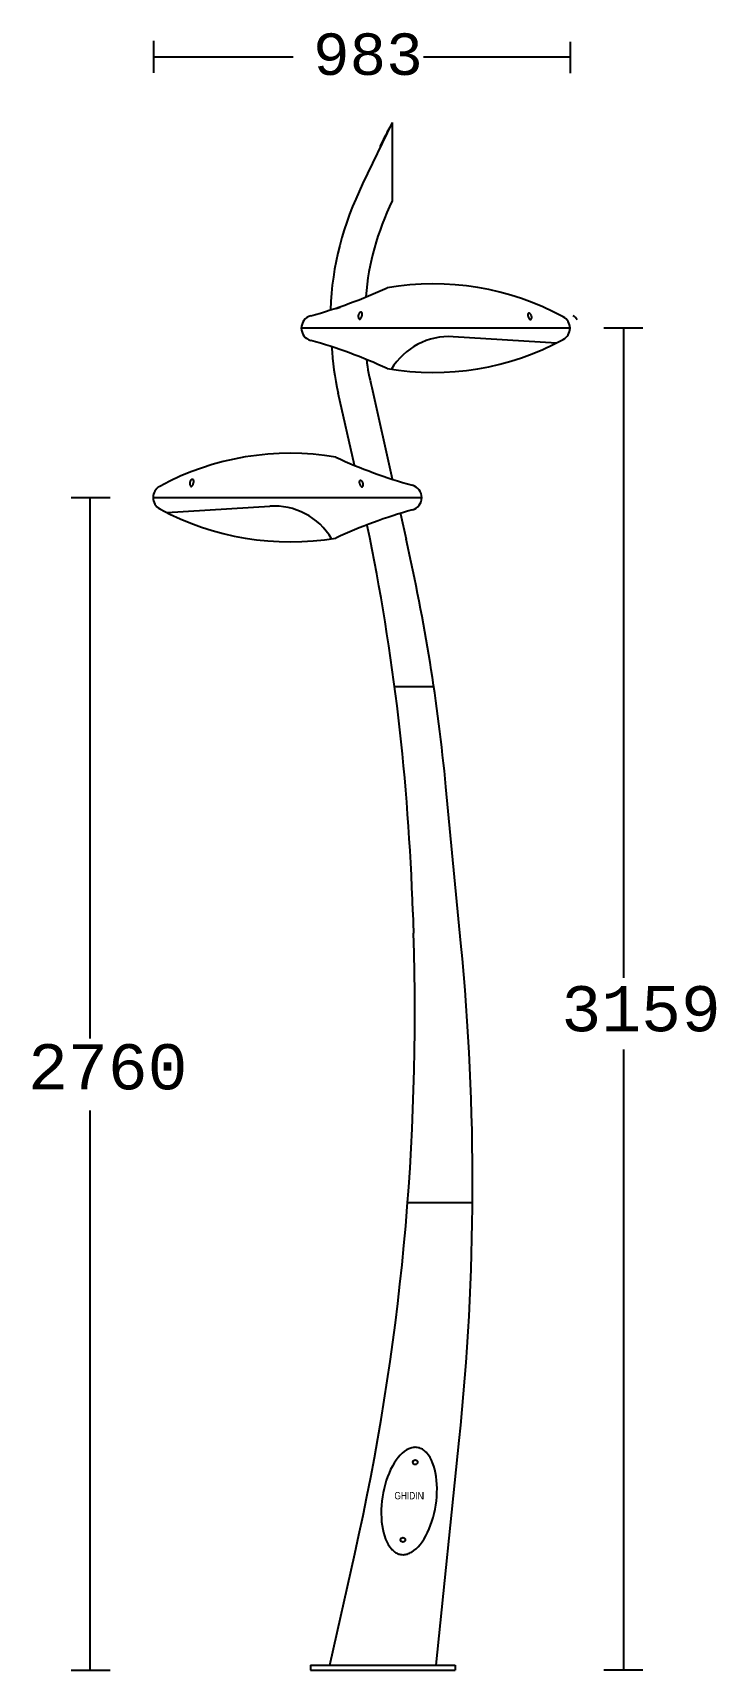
# Model space of a CAD drawing. Extents: x 1 to 147, y 0 to 351.
import ezdxf

# ---------------------------------------------------------------- set-up
doc = ezdxf.new("R2010")
doc.units = 0
doc.layers.add('LIVELLO_1', color=160, linetype='Continuous')
doc.styles.add('STD', font='txt')

# ---------------------------------------------------------------- blocks, each defined once
blk = doc.blocks.new('AI9-BLK1')
at = {"layer": 'LIVELLO_1', "color": 7}
for p, q in [((-43.94, 173.45), (-43.94, 166.56)), ((45.18, 173.25), (45.18, 166.49)), ((-43.94, 170.01), (-14.09, 170.01)), ((13.85, 170.01), (45.18, 170.01)), ((7.15, 155.96), (0.8, 142.82)), ((7.15, 155.96), (7.15, 139.21)), ((-3.99, 116.33), (-4.84, 116.07)), ((45.17, 111.92), (-12.32, 111.92)), ((42.25, 108.74), (20.2, 110.09)), ((60.73, 111.92), (52.41, 111.92)), ((56.68, -27.15), (56.68, 111.92)), ((2.75, 99.24), (7.09, 79.65)), ((-0.97, 82.58), (-4.43, 97.98)), ((-61.57, 75.65), (-53.25, 75.65)), ((-57.52, -40.18), (-57.52, 75.65)), ((-44.05, 75.65), (13.44, 75.65)), ((-41.13, 72.47), (-19.09, 73.82)), ((8.87, 72.14), (10.09, 66.78)), ((7.56, 35.18), (16.04, 35.18)), ((21.84, -19.76), (18.62, 13.7)), ((11.54, -13.13), (11.69, -17.6)), ((56.68, -175.4), (56.68, -42.51)), ((-57.52, -175.4), (-57.52, -55.54)), ((10.34, -75.23), (24.29, -75.23)), ((16.5, -174.3), (21.46, -126.24)), ((-6.25, -174.3), (-0.89, -150.5)), ((-10.33, -174.3), (-10.33, -175.4)), ((-10.33, -174.3), (20.6, -174.3)), ((20.6, -174.3), (20.6, -175.4)), ((-61.57, -175.4), (-53.25, -175.4)), ((-10.33, -175.4), (20.6, -175.4)), ((60.73, -175.4), (52.41, -175.4))]:
    blk.add_line(p, q, dxfattribs=at)
blk.add_lwpolyline([(8.99, -150.62), (9.21, -150.65), (9.44, -150.66), (9.67, -150.65), (9.9, -150.62), (10.14, -150.57), (10.37, -150.51), (10.6, -150.43), (10.84, -150.33), (11.07, -150.22), (11.31, -150.09), (11.77, -149.77), (12.23, -149.39), (12.68, -148.95), (13.12, -148.45), (13.54, -147.88), (13.94, -147.27), (14.33, -146.61), (14.69, -145.9), (15.03, -145.15), (15.35, -144.36), (15.63, -143.54), (15.88, -142.69), (16.11, -141.82), (16.3, -140.94), (16.45, -140.04), (16.57, -139.14), (16.65, -138.24), (16.7, -137.34), (16.71, -136.46), (16.69, -135.59), (16.62, -134.74), (16.53, -133.92), (16.39, -133.14), (16.22, -132.39), (16.02, -131.68), (15.78, -131.02), (15.52, -130.41), (15.22, -129.85), (14.9, -129.35), (14.55, -128.91), (14.37, -128.72), (14.18, -128.54), (13.98, -128.38), (13.78, -128.23), (13.58, -128.1), (13.37, -127.98), (13.16, -127.89), (12.94, -127.81), (12.72, -127.75), (12.5, -127.71), (12.27, -127.68), (12.04, -127.67), (11.82, -127.68), (11.58, -127.71), (11.35, -127.76), (11.12, -127.82), (10.88, -127.9), (10.65, -128), (10.41, -128.11), (10.18, -128.24), (9.72, -128.56), (9.26, -128.94), (8.81, -129.38), (8.37, -129.88), (7.95, -130.45), (7.54, -131.06), (7.16, -131.72), (6.79, -132.43), (6.46, -133.18), (6.14, -133.97), (5.86, -134.79), (5.6, -135.64), (5.38, -136.51), (5.19, -137.4), (5.04, -138.29), (4.92, -139.19), (4.83, -140.09), (4.79, -140.99), (4.77, -141.88), (4.8, -142.74), (4.86, -143.59), (4.96, -144.41), (5.09, -145.19), (5.26, -145.94), (5.47, -146.65), (5.7, -147.31), (5.97, -147.92), (6.27, -148.48), (6.59, -148.98), (6.94, -149.42), (7.12, -149.61), (7.31, -149.79), (7.51, -149.96), (7.71, -150.1), (7.91, -150.23), (8.12, -150.35), (8.33, -150.44), (8.55, -150.52), (8.77, -150.58)], close=True, dxfattribs=at)
for centre, radius in [((12.06, -130.86), 0.5), ((9.43, -147.48), 0.499)]:
    blk.add_circle(centre, radius, dxfattribs=at)
at = {"layer": 'LIVELLO_1', "color": 1}
blk.add_open_spline([(7.15, 155.96), (5.33, 152.52), (6.23, 154.26), (4.48, 150.8)], degree=3, dxfattribs=at)
at = {"layer": 'LIVELLO_1', "color": 7}
for points in [[(0.8, 142.82), (-3.37, 134.18), (-5.76, 125.32), (-6.1, 115.86)], [(7.15, 139.21), (3.91, 132.37), (2.06, 126.04), (1.49, 118.6)], [(43.74, 114.32), (32.24, 120.57), (18.98, 122.77), (6.07, 120.58)], [(-10.32, 114.55), (-4.64, 116.14), (0.71, 118.11), (6.07, 120.58)], [(46.68, 113.69), (46.48, 114.06), (46.19, 114.36), (45.85, 114.6)], [(6.07, 103.27), (0.71, 105.74), (-4.64, 107.7), (-10.32, 109.3)], [(20.2, 110.09), (14.83, 110.42), (9.73, 107.74), (6.95, 103.12)], [(-5.83, 108.08), (-5.6, 104.58), (-5.19, 101.43), (-4.43, 97.98)], [(1.6, 105.31), (1.85, 103.04), (2.24, 101.49), (2.75, 99.24)], [(-4.96, 84.31), (-17.86, 86.5), (-31.12, 84.3), (-42.62, 78.05)], [(-4.96, 84.31), (0.4, 81.84), (5.76, 79.87), (11.44, 78.28)], [(-5.84, 66.85), (-8.61, 71.47), (-13.71, 74.15), (-19.09, 73.82)], [(-42.62, 73.25), (-31.12, 67), (-17.86, 64.8), (-4.96, 66.99)], [(11.44, 73.02), (5.76, 71.43), (0.4, 69.46), (-4.96, 66.99)], [(11.54, -13.12), (10.62, 15.16), (7.51, 42.04), (1.79, 69.66)], [(18.62, 13.7), (16.86, 32.03), (14.16, 48.82), (10.09, 66.78)], [(-0.89, -150.5), (8.96, -106.71), (13.14, -62.46), (11.68, -17.6)], [(21.46, -126.24), (25.15, -90.54), (25.27, -55.49), (21.84, -19.76)]]:
    blk.add_open_spline(points, degree=3, dxfattribs=at)
for points, knots in [([(-10.32, 114.55), (-11.5, 114.22), (-12.32, 113.15), (-12.32, 111.92), (-12.32, 110.7), (-11.5, 109.62), (-10.32, 109.3)], [0, 0, 0, 0, 1, 1, 1, 2, 2, 2, 2]), ([(0.73, 114.9), (0.73, 114.81), (0.71, 114.72), (0.69, 114.63), (0.67, 114.55), (0.64, 114.46), (0.61, 114.38), (0.58, 114.29), (0.54, 114.21), (0.5, 114.13), (0.47, 114.09), (0.45, 114.06), (0.42, 114.02), (0.4, 113.99), (0.37, 113.95), (0.33, 113.92), (0.3, 113.89), (0.26, 113.86), (0.22, 113.85), (0.2, 113.85), (0.17, 113.85), (0.15, 113.85), (0.13, 113.85), (0.11, 113.86), (0.09, 113.87), (0.05, 113.9), (0.02, 113.93), (-0.01, 113.97), (-0.03, 114.01), (-0.05, 114.05), (-0.07, 114.09), (-0.1, 114.17), (-0.12, 114.26), (-0.13, 114.35), (-0.14, 114.44), (-0.15, 114.53), (-0.14, 114.62), (-0.13, 114.71), (-0.11, 114.8), (-0.08, 114.88), (-0.05, 114.97), (-0.01, 115.04), (0.05, 115.12), (0.1, 115.19), (0.16, 115.25), (0.25, 115.3), (0.32, 115.34), (0.42, 115.37), (0.5, 115.35), (0.55, 115.33), (0.59, 115.31), (0.62, 115.28), (0.65, 115.25), (0.67, 115.21), (0.69, 115.17), (0.71, 115.12), (0.72, 115.08), (0.72, 115.03), (0.73, 114.99), (0.73, 114.94), (0.73, 114.9)], [0, 0, 0, 0, 1, 1, 1, 2, 2, 2, 3, 3, 3, 4, 4, 4, 5, 5, 5, 6, 6, 6, 7, 7, 7, 8, 8, 8, 9, 9, 9, 10, 10, 10, 11, 11, 11, 12, 12, 12, 13, 13, 13, 14, 14, 14, 15, 15, 15, 16, 16, 16, 17, 17, 17, 18, 18, 18, 19, 19, 19, 20, 20, 20, 20]), ([(6.07, 103.27), (18.98, 101.07), (32.24, 103.27), (43.74, 109.52), (44.62, 110), (45.17, 110.92), (45.17, 111.92), (45.17, 112.92), (44.62, 113.84), (43.74, 114.32)], [0, 0, 0, 0, 1, 1, 1, 2, 2, 2, 3, 3, 3, 3]), ([(36.98, 114.22), (36.98, 114.14), (36.96, 114.06), (36.94, 113.98), (36.92, 113.94), (36.91, 113.9), (36.89, 113.86), (36.87, 113.82), (36.84, 113.79), (36.8, 113.77), (36.77, 113.75), (36.73, 113.74), (36.68, 113.74), (36.64, 113.75), (36.6, 113.77), (36.57, 113.8), (36.54, 113.82), (36.51, 113.85), (36.48, 113.88), (36.45, 113.91), (36.43, 113.95), (36.41, 113.98), (36.36, 114.05), (36.32, 114.13), (36.28, 114.2), (36.24, 114.28), (36.21, 114.35), (36.19, 114.43), (36.16, 114.51), (36.14, 114.59), (36.13, 114.68), (36.12, 114.72), (36.12, 114.76), (36.12, 114.8), (36.12, 114.84), (36.13, 114.89), (36.14, 114.92), (36.15, 114.97), (36.17, 115.01), (36.19, 115.04), (36.22, 115.07), (36.26, 115.09), (36.3, 115.11), (36.38, 115.13), (36.47, 115.11), (36.54, 115.07), (36.62, 115.03), (36.68, 114.98), (36.74, 114.92), (36.79, 114.85), (36.84, 114.79), (36.88, 114.71), (36.91, 114.64), (36.94, 114.56), (36.96, 114.47), (36.98, 114.39), (36.98, 114.31), (36.98, 114.22)], [0, 0, 0, 0, 1, 1, 1, 2, 2, 2, 3, 3, 3, 4, 4, 4, 5, 5, 5, 6, 6, 6, 7, 7, 7, 8, 8, 8, 9, 9, 9, 10, 10, 10, 11, 11, 11, 12, 12, 12, 13, 13, 13, 14, 14, 14, 15, 15, 15, 16, 16, 16, 17, 17, 17, 18, 18, 18, 19, 19, 19, 19]), ([(-42.62, 78.05), (-43.5, 77.57), (-44.05, 76.65), (-44.05, 75.65), (-44.05, 74.65), (-43.5, 73.73), (-42.62, 73.25)], [0, 0, 0, 0, 1, 1, 1, 2, 2, 2, 2]), ([(-35.32, 79.09), (-35.33, 79), (-35.34, 78.92), (-35.36, 78.83), (-35.38, 78.74), (-35.41, 78.66), (-35.44, 78.57), (-35.47, 78.49), (-35.51, 78.4), (-35.56, 78.33), (-35.58, 78.29), (-35.6, 78.25), (-35.63, 78.21), (-35.66, 78.18), (-35.69, 78.14), (-35.72, 78.11), (-35.75, 78.08), (-35.79, 78.05), (-35.83, 78.04), (-35.86, 78.04), (-35.88, 78.04), (-35.9, 78.04), (-35.92, 78.04), (-35.94, 78.05), (-35.96, 78.06), (-36, 78.09), (-36.03, 78.12), (-36.06, 78.16), (-36.08, 78.2), (-36.1, 78.24), (-36.12, 78.28), (-36.15, 78.36), (-36.17, 78.45), (-36.18, 78.54), (-36.19, 78.63), (-36.2, 78.72), (-36.19, 78.81), (-36.18, 78.9), (-36.16, 78.99), (-36.13, 79.07), (-36.1, 79.16), (-36.06, 79.24), (-36.01, 79.31), (-35.95, 79.38), (-35.89, 79.44), (-35.81, 79.49), (-35.73, 79.53), (-35.63, 79.56), (-35.55, 79.54), (-35.5, 79.53), (-35.46, 79.5), (-35.43, 79.47), (-35.4, 79.44), (-35.38, 79.4), (-35.36, 79.36), (-35.34, 79.32), (-35.33, 79.27), (-35.33, 79.23), (-35.32, 79.18), (-35.32, 79.14), (-35.32, 79.09)], [0, 0, 0, 0, 1, 1, 1, 2, 2, 2, 3, 3, 3, 4, 4, 4, 5, 5, 5, 6, 6, 6, 7, 7, 7, 8, 8, 8, 9, 9, 9, 10, 10, 10, 11, 11, 11, 12, 12, 12, 13, 13, 13, 14, 14, 14, 15, 15, 15, 16, 16, 16, 17, 17, 17, 18, 18, 18, 19, 19, 19, 20, 20, 20, 20]), ([(0.93, 78.42), (0.92, 78.33), (0.91, 78.25), (0.88, 78.17), (0.87, 78.13), (0.86, 78.09), (0.84, 78.05), (0.81, 78.02), (0.79, 77.98), (0.75, 77.96), (0.72, 77.94), (0.67, 77.93), (0.63, 77.93), (0.59, 77.94), (0.55, 77.96), (0.52, 77.99), (0.49, 78.02), (0.46, 78.04), (0.43, 78.08), (0.4, 78.11), (0.38, 78.14), (0.35, 78.18), (0.31, 78.24), (0.27, 78.32), (0.23, 78.39), (0.19, 78.47), (0.16, 78.55), (0.13, 78.62), (0.11, 78.7), (0.09, 78.79), (0.08, 78.87), (0.07, 78.91), (0.07, 78.95), (0.07, 78.99), (0.07, 79.04), (0.08, 79.08), (0.09, 79.12), (0.1, 79.16), (0.12, 79.2), (0.14, 79.23), (0.17, 79.26), (0.21, 79.28), (0.25, 79.3), (0.32, 79.32), (0.41, 79.3), (0.49, 79.26), (0.57, 79.23), (0.63, 79.17), (0.69, 79.11), (0.74, 79.05), (0.79, 78.98), (0.83, 78.9), (0.86, 78.83), (0.89, 78.75), (0.9, 78.67), (0.92, 78.58), (0.93, 78.5), (0.93, 78.42)], [0, 0, 0, 0, 1, 1, 1, 2, 2, 2, 3, 3, 3, 4, 4, 4, 5, 5, 5, 6, 6, 6, 7, 7, 7, 8, 8, 8, 9, 9, 9, 10, 10, 10, 11, 11, 11, 12, 12, 12, 13, 13, 13, 14, 14, 14, 15, 15, 15, 16, 16, 16, 17, 17, 17, 18, 18, 18, 19, 19, 19, 19]), ([(11.44, 73.02), (12.62, 73.35), (13.44, 74.42), (13.44, 75.65), (13.44, 76.88), (12.62, 77.95), (11.44, 78.28)], [0, 0, 0, 0, 1, 1, 1, 2, 2, 2, 2])]:
    blk.add_open_spline(points, degree=3, knots=knots, dxfattribs=at)
at = {"layer": 'LIVELLO_1', "color": 7, "attachment_point": 1, "style": 'STD'}
for s, insert, char_height in [('\\fCourier|b0|i0;\\H8.8831;\\W0.88;\\C7;983', (-9.83, 175.02), 8.8831), ('\\fCourier|b0|i0;\\H9.6689;\\W0.88;\\C7;3159', (43.33, -28.94), 9.6689), ('\\fCourier|b0|i0;\\H9.6689;\\W0.88;\\C7;2760', (-70.78, -41.37), 9.6689), ('\\fArial Narrow|b0|i0;\\H1.5582;\\C7;GHIDIN', (7.6, -137.24), 1.5582), ('\\fArial Narrow|b0|i0;\\H1.5582;\\C7;I', (13.62, -137.24), 1.5582)]:
    blk.add_mtext(s, dxfattribs=dict(at, insert=insert, char_height=char_height))

msp = doc.modelspace()

# ---------------------------------------------------------------- block references
at = {"layer": 'LIVELLO_1', "color": 7}
msp.add_blockref('AI9-BLK1', (70.643319, 175.523395), dxfattribs=at)

doc.saveas('drawing.dxf')
